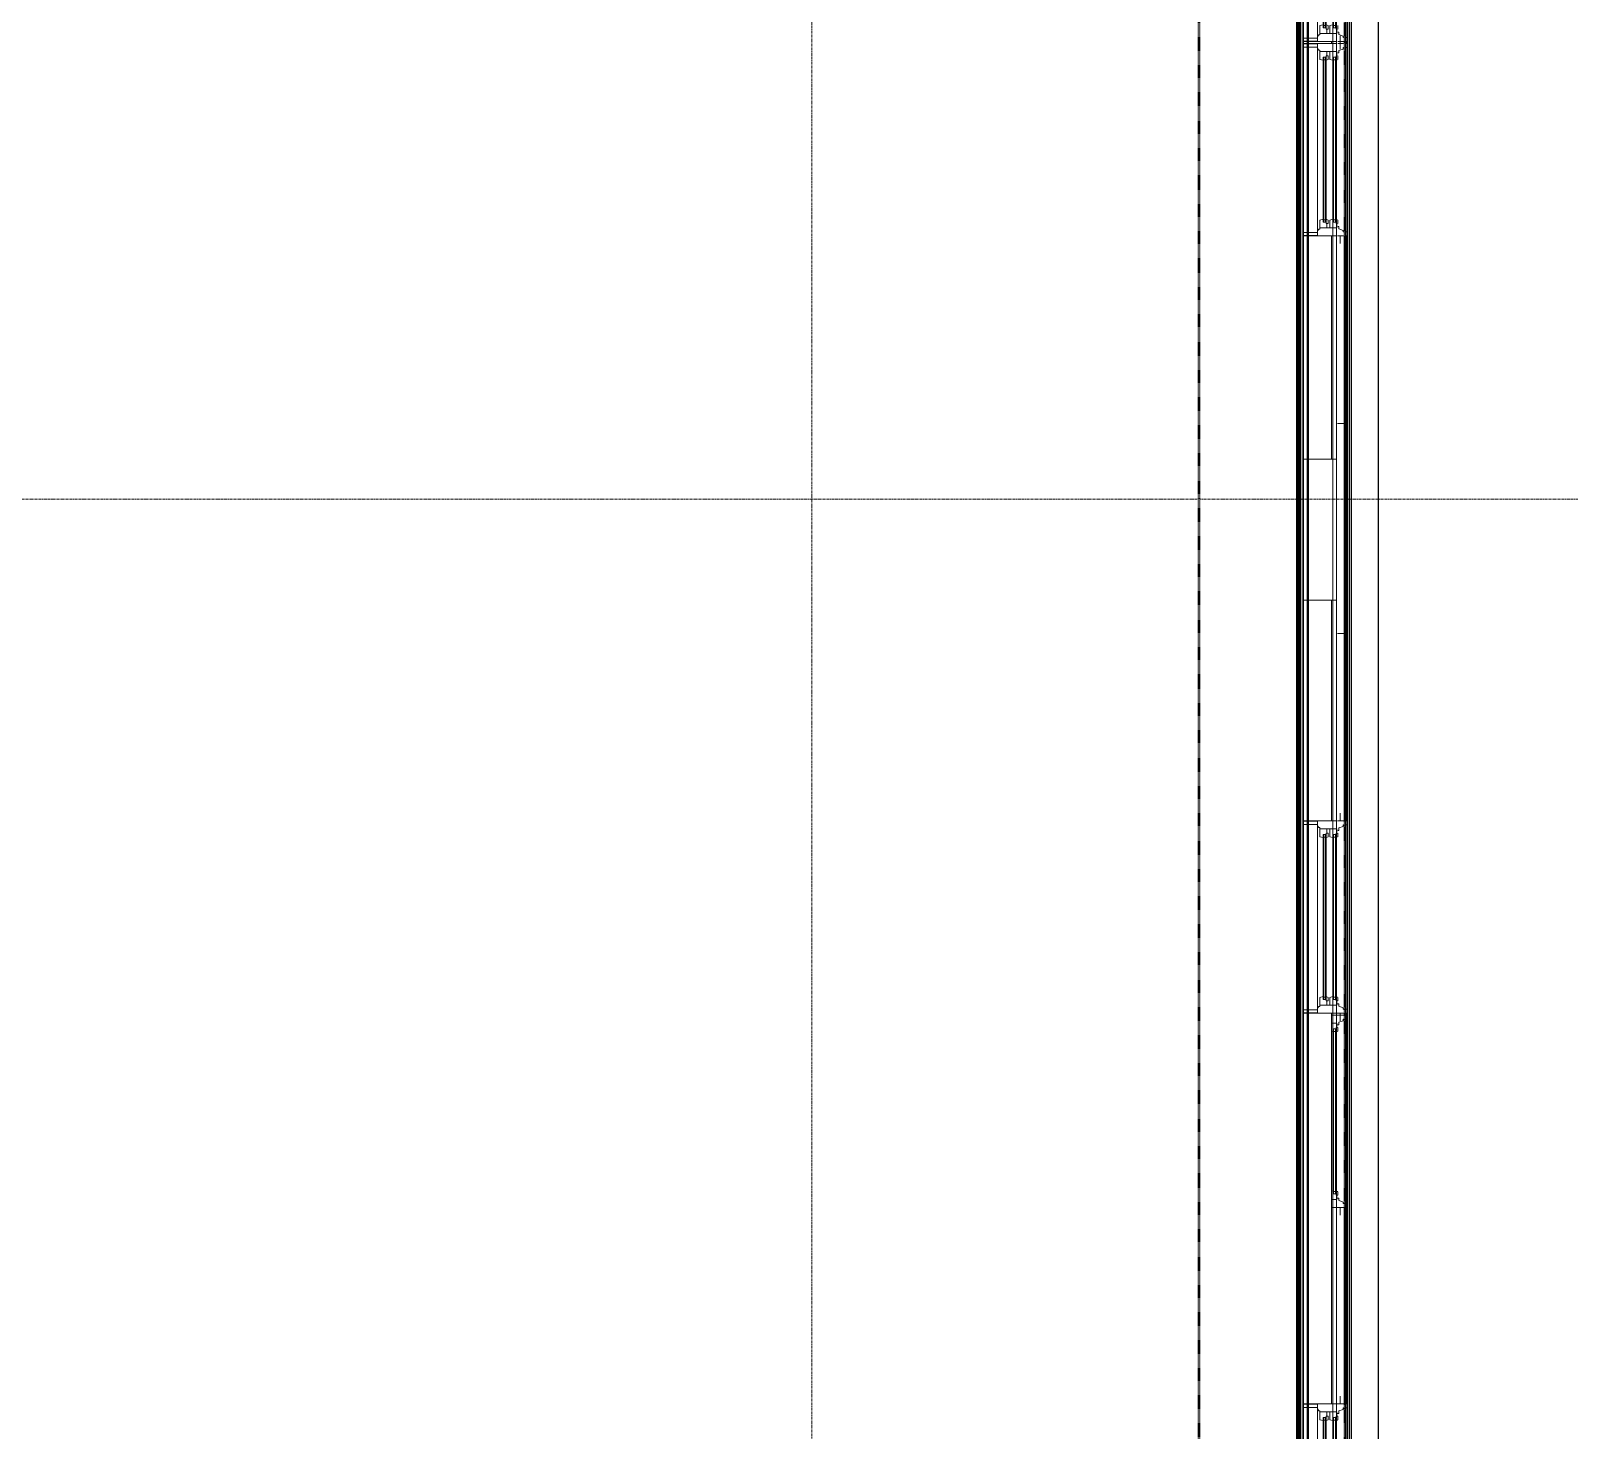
# Model space of a CAD drawing. Header units: inches. Extents: x -4235 to -464, y 9767 to 12269.
# Drawn here: x -2327.7 to -2023.7, y 11351.2 to 11627.7 of the extents above; entities that cross this region are included whole.
import ezdxf

# ---------------------------------------------------------------- set-up
doc = ezdxf.new("R2010")
doc.units = ezdxf.units.IN
doc.header["$MEASUREMENT"] = 0
doc.linetypes.add('Dash 1_16_', pattern=[0.125, 0.0625, -0.0625])
doc.linetypes.add('Grid Line 1_2_', pattern=[0.875, 0.5, -0.125, 0.125, -0.125])
for name, color, linetype, lineweight in [('A-FLOR-1', 192, 'Continuous', 9), ('A-GENM', 5, 'Continuous', 9), ('A-GLAZ-1', 151, 'Continuous', 9), ('A-GLAZ-2', 151, 'Continuous', 20), ('A-ROOF-1', 10, 'Dash 1_16_', 9), ('A-WALL-1', 113, 'Continuous', 9), ('C-PROP-LINE-1', 91, 'Dash 1_16_', 50), ('S-GRID-1', 1, 'Grid Line 1_2_', 9)]:
    doc.layers.add(name, color=color, linetype=linetype, lineweight=lineweight)

# ---------------------------------------------------------------- blocks, each defined once
blk = doc.blocks.new('Basic Wall _ EXT - FIBER CEMENT - LARGE - ___-2505163-BACKGROUND - ROOF PLAN')
at = {"layer": 'A-WALL-1'}
for p, q in [((-2069.67, 11625.58), (-2069.67, 11625.2)), ((-2069.67, 11625.2), (-2069.67, 11625.58)), ((-2069.64, 11625.2), (-2069.64, 11625.58)), ((-2069.64, 11625.2), (-2069.64, 11625.58)), ((-2067.63, 11625.58), (-2067.63, 11625.2)), ((-2067.63, 11625.2), (-2067.63, 11625.58)), ((-2067.6, 11625.2), (-2067.6, 11625.58)), ((-2067.6, 11625.2), (-2067.6, 11625.58)), ((-2069.67, 11587.18), (-2069.67, 11550.15)), ((-2069.67, 11550.15), (-2069.67, 11587.18)), ((-2069.64, 11550.15), (-2069.64, 11587.18)), ((-2069.64, 11550.15), (-2069.64, 11587.18)), ((-2067.63, 11587.18), (-2067.63, 11471.6)), ((-2067.63, 11471.6), (-2067.63, 11587.18)), ((-2067.6, 11471.6), (-2067.6, 11587.18)), ((-2067.6, 11471.6), (-2067.6, 11587.18)), ((-2069.67, 11550.15), (-2069.67, 11543.06)), ((-2069.67, 11543.06), (-2069.67, 11550.15)), ((-2069.64, 11508.63), (-2069.64, 11550.15)), ((-2069.64, 11508.63), (-2069.64, 11550.15)), ((-2069.67, 11515.19), (-2069.67, 11508.63)), ((-2069.67, 11508.63), (-2069.67, 11515.19)), ((-2069.67, 11508.63), (-2069.67, 11471.6)), ((-2069.67, 11471.6), (-2069.67, 11508.63)), ((-2069.64, 11471.6), (-2069.64, 11508.63)), ((-2069.64, 11471.6), (-2069.64, 11508.63)), ((-2069.67, 11433.58), (-2069.67, 11356.4)), ((-2069.67, 11356.4), (-2069.67, 11433.58)), ((-2069.64, 11356.4), (-2069.64, 11433.58)), ((-2069.64, 11356.4), (-2069.64, 11433.58)), ((-2067.63, 11433.58), (-2067.63, 11356.4)), ((-2067.63, 11356.4), (-2067.63, 11433.58)), ((-2067.6, 11356.4), (-2067.6, 11433.58)), ((-2067.6, 11356.4), (-2067.6, 11433.58))]:
    blk.add_line(p, q, dxfattribs=at)
blk = doc.blocks.new('Basic Wall _ EXT - FIBER CEMENT - LARGE - ___-2162456-BACKGROUND - ROOF PLAN')
at = {"layer": 'A-WALL-1'}
for p, q in [((-2066.71, 11246.18), (-2066.71, 12119.8)), ((-2067.06, 11246.52), (-2067.06, 12119.46)), ((-2067.05, 11246.51), (-2067.05, 12119.46)), ((-2067.05, 11246.51), (-2067.05, 12119.46)), ((-2067.03, 11246.5), (-2067.03, 12119.48)), ((-2067.02, 11246.48), (-2067.02, 12119.5)), ((-2067.02, 11246.48), (-2067.02, 12119.5)), ((-2069.67, 12009.39), (-2069.67, 11249.17)), ((-2069.67, 11249.17), (-2069.67, 12009.39)), ((-2069.64, 11249.14), (-2069.64, 12009.39)), ((-2069.64, 11249.14), (-2069.64, 12009.39))]:
    blk.add_line(p, q, dxfattribs=at)
blk = doc.blocks.new('Basic Wall _ EXT - FIBER CEMENT - SMALL - ___-2145930-BACKGROUND - ROOF PLAN')
at = {"layer": 'A-WALL-1'}
for p, q in [((-2061.44, 12125.07), (-2061.44, 11240.9)), ((-2061.44, 11240.9), (-2061.44, 12125.07)), ((-2061.36, 11240.83), (-2061.36, 12125.15)), ((-2061.36, 11240.83), (-2061.36, 12125.15)), ((-2067.92, 11247.39), (-2067.92, 12118.59)), ((-2067.92, 11247.39), (-2067.92, 12118.59)), ((-2067.84, 11247.31), (-2067.84, 12118.67)), ((-2067.46, 11246.93), (-2067.46, 12119.05)), ((-2067.39, 11246.86), (-2067.39, 12119.12)), ((-2070.35, 11249.81), (-2070.35, 12116.17)), ((-2075.45, 12111.06), (-2075.45, 11254.92)), ((-2075.45, 11254.92), (-2075.45, 12111.06)), ((-2075.25, 11254.71), (-2075.25, 12111.26)), ((-2075.25, 11254.71), (-2075.25, 12111.26)), ((-2075.17, 11254.64), (-2075.17, 12111.34)), ((-2075.17, 11254.64), (-2075.17, 12111.34)), ((-2077.53, 11257), (-2077.53, 12108.98)), ((-2077.42, 11256.89), (-2077.42, 12109.09)), ((-2077.3, 11256.76), (-2077.3, 12109.22)), ((-2077.23, 11256.69), (-2077.23, 12109.28)), ((-2077.02, 12109.49), (-2077.02, 11256.49)), ((-2076.87, 12109.64), (-2076.87, 11256.34)), ((-2076.86, 11256.33), (-2076.86, 12109.65)), ((-2076.83, 11256.29), (-2076.83, 12109.68)), ((-2076.8, 11256.26), (-2076.8, 12109.72)), ((-2076.8, 11256.27), (-2076.8, 12109.71)), ((-2076.79, 11256.26), (-2076.79, 12109.72)), ((-2076.73, 11256.2), (-2076.73, 12109.78)), ((-2076.72, 11256.19), (-2076.72, 12109.79)), ((-2076.67, 11256.14), (-2076.67, 12109.84)), ((-2076.32, 12110.19), (-2076.32, 11255.79)), ((-2076.32, 11255.79), (-2076.32, 12110.19)), ((-2070.35, 11256.26), (-2070.35, 12109.71))]:
    blk.add_line(p, q, dxfattribs=at)
blk = doc.blocks.new('Window-Double_Hung-Andersen-400_Series-Tilt_Wash - DOUBLE HUNG - REVERSE COTTAGE - 2ND FLOOR-2888466-BACKGROUND - ROOF PLAN')
at = {"layer": 'A-GLAZ-1'}
for p, q in [((-16.29, -2.13), (-15.7, -2.13)), ((-16.29, -2.5), (-15.7, -2.5)), ((-15.82, -2.5), (-15.82, -2.13)), ((-15.7, -2), (15.7, -2)), ((-15.7, -2.13), (15.7, -2.13)), ((-15.7, -2.5), (15.7, -2.5)), ((-15.7, -2.63), (15.7, -2.63)), ((16.29, -2.13), (15.7, -2.13)), ((16.29, -2.5), (15.7, -2.5)), ((15.82, -2.5), (15.82, -2.13))]:
    blk.add_line(p, q, dxfattribs=at)
at = {"layer": 'A-GLAZ-2'}
for p, q in [((-19.01, -2.01), (-19.01, -1.69)), ((-19.01, -2.69), (-19.01, -2.01)), ((-19.01, -2.84), (-19.01, -2.72)), ((-19.01, -2.9), (-19.01, -2.85)), ((-19.01, -2.95), (-19.01, -2.91)), ((-19.01, -4.11), (-19.01, -3)), ((-17.42, -2.01), (-17.42, -1.69)), ((-17.42, -2.69), (-17.42, -2.01)), ((-17.42, -2.75), (-16.57, -2.75)), ((-17.14, -2.84), (-17.14, -2.75)), ((-17.14, -2.9), (-17.14, -2.85)), ((-17.14, -2.95), (-17.14, -2.91)), ((-17.14, -3.19), (-17.14, -3)), ((-16.57, -2.63), (-16.57, -2.69)), ((-15.7, -2.63), (-16.57, -2.63)), ((-16.57, -2.72), (-16.57, -2.84)), ((-16.57, -2.85), (-16.57, -2.9)), ((-16.57, -2.91), (-16.57, -2.95)), ((-15.86, -2.97), (-16.57, -2.97)), ((-15.7, -2), (-16.29, -2)), ((-16.29, -2.63), (-16.29, -2.01)), ((-15.85, -2.95), (-15.83, -2.91)), ((-15.82, -2.9), (-15.8, -2.85)), ((-15.8, -2.84), (-15.74, -2.72)), ((-15.78, -1.69), (-15.7, -2)), ((-15.73, -2.69), (-15.7, -2.63)), ((15.78, -1.69), (15.7, -2)), ((15.7, -2), (16.29, -2)), ((15.73, -2.69), (15.7, -2.63)), ((15.7, -2.63), (16.57, -2.63)), ((15.8, -2.84), (15.74, -2.72)), ((15.82, -2.9), (15.8, -2.85)), ((15.86, -2.97), (16.57, -2.97)), ((16.29, -2.63), (16.29, -2.01)), ((16.57, -2.63), (16.57, -2.69)), ((16.57, -2.72), (16.57, -2.84)), ((17.42, -2.75), (16.57, -2.75)), ((16.57, -2.85), (16.57, -2.9)), ((17.14, -2.84), (17.14, -2.75)), ((17.14, -2.9), (17.14, -2.85)), ((17.14, -3.19), (17.14, -3)), ((17.42, -2.01), (17.42, -1.69)), ((17.42, -2.69), (17.42, -2.01)), ((19.01, -1.69), (19.01, -2.01)), ((19.01, -2.01), (19.01, -2.69)), ((19.01, -2.72), (19.01, -2.84)), ((19.01, -2.85), (19.01, -2.9)), ((19.01, -3), (19.01, -4.11)), ((-19.01, -3.44), (-20.51, -3.44)), ((-19.01, -4.22), (-19.01, -4.17)), ((-19.01, -4.28), (-19.01, -4.23)), ((-19.01, -4.76), (-19.01, -4.56)), ((-19.01, -4.81), (-19.01, -4.76)), ((19.01, -4.81), (-19.01, -4.81)), ((-18.2, -4), (-17.92, -4)), ((-18.2, -4.11), (-18.2, -4)), ((-18.2, -4.22), (-18.2, -4.17)), ((-18.2, -4.28), (-18.2, -4.23)), ((-18.2, -4.76), (-18.2, -4.56)), ((-18.2, -4.81), (-18.2, -4.76)), ((-17.92, -4), (-17.62, -3.23)), ((-17.61, -3.19), (-17.14, -3.19)), ((17.61, -3.19), (17.14, -3.19)), ((17.92, -4), (17.61, -3.19)), ((18.2, -4), (17.92, -4)), ((18.2, -4.11), (18.2, -4)), ((18.2, -4.22), (18.2, -4.17)), ((18.2, -4.34), (18.2, -4.3)), ((18.2, -4.76), (18.2, -4.56)), ((18.2, -4.81), (18.2, -4.76)), ((19.01, -3.44), (19.39, -3.44)), ((19.01, -4.17), (19.01, -4.22)), ((19.01, -4.3), (19.01, -4.34)), ((19.01, -4.56), (19.01, -4.76)), ((19.01, -4.76), (19.01, -4.81))]:
    blk.add_line(p, q, dxfattribs=at)
blk = doc.blocks.new('Window-Double_Hung-Andersen-400_Series-Tilt_Wash - DOUBLE HUNG - COTTAGE - 3RD FLOOR-V35-BACKGROUND - ROOF PLAN')
at = {"layer": 'A-GLAZ-1'}
for p, q in [((-16.29, 2.5), (-15.7, 2.5)), ((-16.29, 2.12), (-15.7, 2.12)), ((-16.29, 0.56), (-15.7, 0.56)), ((-16.29, 0.19), (-15.7, 0.19)), ((-15.82, 2.5), (-15.82, 2.13)), ((-15.82, 0.56), (-15.82, 0.19)), ((-15.7, 2.62), (15.7, 2.62)), ((-15.7, 2.5), (15.7, 2.5)), ((-15.7, 2.12), (15.7, 2.12)), ((-15.7, 2), (15.7, 2)), ((-15.7, 0.69), (15.7, 0.69)), ((-15.7, 0.56), (15.7, 0.56)), ((-15.7, 0.19), (15.7, 0.19)), ((-15.7, 0.06), (15.7, 0.06)), ((16.29, 2.5), (15.7, 2.5)), ((16.29, 2.12), (15.7, 2.12)), ((16.29, 0.56), (15.7, 0.56)), ((16.29, 0.19), (15.7, 0.19)), ((15.82, 2.5), (15.82, 2.12)), ((15.82, 0.56), (15.82, 0.19)), ((-19.01, -2.81), (-19.01, -2.44)), ((-19.01, -2.44), (-18.95, -2.44)), ((-19.01, -2.89), (-19.01, -2.81)), ((-19.01, -3.09), (-19.01, -2.89)), ((18.95, -1.06), (-18.95, -1.06)), ((-18.95, -1.06), (-18.95, -2.81)), ((-18.95, -2.81), (-18.95, -2.89)), ((-18.95, -2.89), (-18.95, -3.09)), ((-18.32, -1.06), (-18.32, -2.81)), ((-18.32, -2.81), (-18.32, -2.89)), ((-18.32, -2.89), (-18.32, -3.09)), ((18.32, -1.06), (18.32, -2.81)), ((18.32, -2.81), (18.32, -2.89)), ((18.32, -2.91), (18.32, -3.09)), ((18.95, -2.81), (18.95, -1.06)), ((18.95, -2.44), (19.01, -2.44)), ((18.95, -2.89), (18.95, -2.81)), ((18.95, -3.09), (18.95, -2.93)), ((19.01, -2.44), (19.01, -2.81)), ((19.01, -2.81), (19.01, -2.89)), ((19.01, -2.89), (19.01, -3.09)), ((-19.01, -3.81), (-19.01, -3.09)), ((-18.95, -3.09), (-18.95, -3.81)), ((-18.32, -3.09), (-18.32, -3.81)), ((18.32, -3.09), (18.32, -3.81)), ((18.95, -3.81), (18.95, -3.09)), ((19.01, -3.09), (19.01, -3.81))]:
    blk.add_line(p, q, dxfattribs=at)
at = {"layer": 'A-GLAZ-2'}
for p, q in [((-19.01, 3.44), (-20.51, 3.44)), ((19.01, 4.81), (-19.01, 4.81)), ((-19.01, 4.81), (-19.01, 4.56)), ((-19.01, 4.34), (-19.01, 4.29)), ((-19.01, 4.28), (-19.01, 4.23)), ((-19.01, 4.22), (-19.01, 4.17)), ((-19.01, 4.16), (-19.01, 4.11)), ((-19.01, 4.11), (-19.01, 3)), ((-18.2, 4.81), (-18.2, 4.56)), ((-18.2, 4.34), (-18.2, 4.29)), ((-18.2, 4.28), (-18.2, 4.23)), ((-18.2, 4.22), (-18.2, 4.17)), ((-18.2, 4.16), (-18.2, 4.11)), ((-18.2, 4.11), (-18.2, 4)), ((-18.2, 4), (-17.92, 4)), ((-17.92, 4), (-17.61, 3.19)), ((-17.61, 3.19), (-17.14, 3.19)), ((-17.14, 3.16), (-17.14, 3)), ((17.14, 3.19), (17.14, 3)), ((17.61, 3.19), (17.14, 3.19)), ((17.92, 4), (17.61, 3.19)), ((18.2, 4), (17.92, 4)), ((18.2, 4.81), (18.2, 4.56)), ((18.2, 4.34), (18.2, 4.29)), ((18.2, 4.28), (18.2, 4.22)), ((18.2, 4.22), (18.2, 4.16)), ((18.2, 4.16), (18.2, 4.11)), ((18.2, 4.11), (18.2, 4)), ((19.01, 4.56), (19.01, 4.81)), ((19.01, 4.29), (19.01, 4.34)), ((19.01, 4.22), (19.01, 4.28)), ((19.01, 4.16), (19.01, 4.22)), ((19.01, 4.11), (19.01, 4.16)), ((19.01, 3.1), (19.01, 4.11)), ((19.01, 3.44), (20.51, 3.44)), ((19.01, 3), (19.01, 3.06)), ((-19.01, 2.95), (-19.01, 2.91)), ((-19.01, 2.9), (-19.01, 2.85)), ((-19.01, 2.84), (-19.01, 2.72)), ((-19.01, 2.69), (-19.01, 2.01)), ((-19.01, 2.01), (-19.01, -1.06)), ((-17.42, 2.75), (-16.57, 2.75)), ((-17.42, 2.69), (-17.42, 2.01)), ((-17.42, 2.01), (-17.42, -0.56)), ((-17.42, 1.37), (-15.86, 1.37)), ((-17.42, 0.81), (-16.57, 0.81)), ((-17.14, 2.95), (-17.14, 2.91)), ((-17.14, 2.9), (-17.14, 2.85)), ((-17.14, 2.84), (-17.14, 2.75)), ((-15.86, 2.97), (-16.57, 2.97)), ((-16.57, 2.91), (-16.57, 2.95)), ((-16.57, 2.85), (-16.57, 2.9)), ((-16.57, 2.72), (-16.57, 2.84)), ((-16.57, 2.62), (-16.57, 2.69)), ((-15.7, 2.62), (-16.57, 2.62)), ((-15.86, 1.03), (-16.57, 1.03)), ((-16.57, 0.69), (-16.57, 1.03)), ((-15.7, 0.69), (-16.57, 0.69)), ((-16.29, 2.62), (-16.29, 2.01)), ((-15.7, 2), (-16.29, 2)), ((-16.29, 0.69), (-16.29, 0.06)), ((-15.7, 0.06), (-16.29, 0.06)), ((-15.86, 1.37), (-15.7, 2)), ((-15.86, 1.03), (-15.7, 0.69)), ((-15.86, -0.56), (-15.7, 0.06)), ((-15.85, 2.95), (-15.83, 2.91)), ((-15.82, 2.9), (-15.8, 2.85)), ((-15.8, 2.84), (-15.74, 2.72)), ((-15.73, 2.69), (-15.7, 2.62)), ((15.73, 2.69), (15.7, 2.62)), ((15.7, 2.62), (16.57, 2.62)), ((15.7, 2), (16.29, 2)), ((15.79, 1.62), (15.7, 2)), ((15.86, 1.03), (15.7, 0.69)), ((15.7, 0.69), (16.57, 0.69)), ((15.7, 0.06), (16.29, 0.06)), ((15.86, -0.56), (15.7, 0.06)), ((15.8, 2.84), (15.74, 2.72)), ((15.82, 2.9), (15.8, 2.84)), ((15.86, 1.37), (15.8, 1.61)), ((15.85, 2.95), (15.83, 2.9)), ((15.86, 2.97), (16.57, 2.97)), ((17.42, 1.37), (15.86, 1.37)), ((15.86, 1.03), (16.57, 1.03)), ((16.29, 2.62), (16.29, 2.01)), ((16.29, 0.69), (16.29, 0.06)), ((16.57, 2.9), (16.57, 2.95)), ((16.57, 2.84), (16.57, 2.9)), ((16.57, 2.72), (16.57, 2.84)), ((17.42, 2.75), (16.57, 2.75)), ((16.57, 2.62), (16.57, 2.69)), ((16.57, 0.69), (16.57, 1.03)), ((17.42, 0.81), (16.57, 0.81)), ((17.14, 2.95), (17.14, 2.9)), ((17.14, 2.9), (17.14, 2.84)), ((17.14, 2.84), (17.14, 2.79)), ((17.42, 2.69), (17.42, 2.01)), ((17.42, 2.01), (17.42, 1.63)), ((17.42, 1.61), (17.42, -0.56)), ((19.01, 2.9), (19.01, 2.95)), ((19.01, 2.84), (19.01, 2.9)), ((19.01, 2.72), (19.01, 2.84)), ((19.01, 2.01), (19.01, 2.69)), ((19.01, 1.64), (19.01, 2.01)), ((19.01, -1.06), (19.01, 1.61)), ((-19.01, -1.06), (19.01, -1.06)), ((-17.67, -0.78), (-18, -1.06)), ((-17.67, -0.78), (-17.67, -0.56)), ((-17.67, -0.56), (-15.86, -0.56)), ((17.67, -0.56), (15.86, -0.56)), ((17.67, -0.78), (17.67, -0.56)), ((17.67, -0.78), (18, -1.06))]:
    blk.add_line(p, q, dxfattribs=at)
blk = doc.blocks.new('Window-Double_Hung-Andersen-400_Series-Tilt_Wash - DOUBLE HUNG - COTTAGE - 3RD FLOOR-V36-BACKGROUND - ROOF PLAN')
at = {"layer": 'A-GLAZ-1'}
for p, q in [((-16.29, 2.5), (-15.7, 2.5)), ((-16.29, 2.12), (-15.7, 2.12)), ((-16.29, 0.56), (-15.7, 0.56)), ((-16.29, 0.19), (-15.7, 0.19)), ((-15.82, 2.48), (-15.82, 2.12)), ((-15.82, 0.56), (-15.82, 0.19)), ((-15.7, 2.62), (15.7, 2.62)), ((-15.7, 2.5), (15.7, 2.5)), ((-15.7, 2.12), (15.7, 2.12)), ((-15.7, 2), (15.7, 2)), ((-15.7, 0.69), (15.7, 0.69)), ((-15.7, 0.56), (15.7, 0.56)), ((-15.7, 0.19), (15.7, 0.19)), ((-15.7, 0.06), (15.7, 0.06)), ((16.29, 2.5), (15.7, 2.5)), ((16.29, 2.12), (15.7, 2.12)), ((16.29, 0.56), (15.7, 0.56)), ((16.29, 0.19), (15.7, 0.19)), ((15.82, 2.5), (15.82, 2.12)), ((15.82, 0.56), (15.82, 0.19)), ((-19.01, -2.81), (-19.01, -2.44)), ((-19.01, -2.44), (-18.95, -2.44)), ((-19.01, -2.89), (-19.01, -2.81)), ((-19.01, -3.09), (-19.01, -2.89)), ((18.95, -1.06), (-18.95, -1.06)), ((-18.95, -1.06), (-18.95, -2.81)), ((-18.95, -2.81), (-18.95, -2.89)), ((-18.95, -2.89), (-18.95, -3.09)), ((-18.32, -1.06), (-18.32, -2.81)), ((-18.32, -2.81), (-18.32, -2.89)), ((-18.32, -2.89), (-18.32, -3.09)), ((18.32, -1.06), (18.32, -2.81)), ((18.32, -2.81), (18.32, -2.89)), ((18.32, -2.89), (18.32, -3.09)), ((18.95, -2.81), (18.95, -1.06)), ((18.95, -2.44), (19.01, -2.44)), ((18.95, -2.89), (18.95, -2.81)), ((18.95, -3.09), (18.95, -2.89)), ((19.01, -2.44), (19.01, -2.81)), ((19.01, -2.81), (19.01, -2.89)), ((19.01, -2.89), (19.01, -3.09)), ((-19.01, -3.81), (-19.01, -3.09)), ((-18.95, -3.09), (-18.95, -3.81)), ((-18.32, -3.09), (-18.32, -3.81)), ((18.32, -3.09), (18.32, -3.81)), ((18.95, -3.81), (18.95, -3.09)), ((19.01, -3.09), (19.01, -3.81))]:
    blk.add_line(p, q, dxfattribs=at)
at = {"layer": 'A-GLAZ-2'}
for p, q in [((-19.01, 3.44), (-20.51, 3.44)), ((19.01, 4.81), (-19.01, 4.81)), ((-19.01, 4.81), (-19.01, 4.56)), ((-19.01, 4.11), (-19.01, 3.7)), ((-19.01, 3.68), (-19.01, 3)), ((-18.2, 4.81), (-18.2, 4.56)), ((-18.2, 4.11), (-18.2, 4)), ((-18.2, 4), (-17.92, 4)), ((-17.92, 4), (-17.81, 3.71)), ((-17.8, 3.68), (-17.61, 3.19)), ((-17.61, 3.19), (-17.14, 3.19)), ((-17.14, 3.19), (-17.14, 3)), ((17.14, 3.19), (17.14, 3)), ((17.61, 3.19), (17.14, 3.19)), ((17.92, 4), (17.61, 3.19)), ((18.2, 4), (17.92, 4)), ((18.2, 4.81), (18.2, 4.56)), ((18.2, 4.11), (18.2, 4)), ((19.01, 4.56), (19.01, 4.81)), ((19.01, 3), (19.01, 4.11)), ((19.01, 3.44), (20.51, 3.44)), ((-19.01, 2.84), (-19.01, 2.72)), ((-19.01, 2.69), (-19.01, 2.01)), ((-19.01, 2.01), (-19.01, -1.06)), ((-17.42, 2.75), (-16.57, 2.75)), ((-17.42, 2.69), (-17.42, 2.01)), ((-17.42, 2.01), (-17.42, -0.56)), ((-17.42, 1.37), (-15.86, 1.37)), ((-17.42, 0.81), (-16.57, 0.81)), ((-17.14, 2.84), (-17.14, 2.75)), ((-15.86, 2.97), (-16.57, 2.97)), ((-16.57, 2.72), (-16.57, 2.84)), ((-16.57, 2.62), (-16.57, 2.69)), ((-15.7, 2.62), (-16.57, 2.62)), ((-15.86, 1.03), (-16.57, 1.03)), ((-16.57, 0.69), (-16.57, 1.03)), ((-15.7, 0.69), (-16.57, 0.69)), ((-16.29, 2.62), (-16.29, 2.01)), ((-15.7, 2), (-16.29, 2)), ((-16.29, 0.69), (-16.29, 0.06)), ((-15.7, 0.06), (-16.29, 0.06)), ((-15.86, 1.37), (-15.7, 2)), ((-15.86, 1.03), (-15.7, 0.69)), ((-15.86, -0.56), (-15.7, 0.06)), ((-15.8, 2.84), (-15.74, 2.72)), ((-15.73, 2.69), (-15.7, 2.62)), ((15.73, 2.69), (15.7, 2.62)), ((15.7, 2.62), (16.57, 2.62)), ((15.7, 2), (16.29, 2)), ((15.86, 1.37), (15.7, 2)), ((15.86, 1.03), (15.7, 0.69)), ((15.7, 0.69), (16.57, 0.69)), ((15.7, 0.06), (16.29, 0.06)), ((15.86, -0.56), (15.7, 0.06)), ((15.78, 2.8), (15.74, 2.72)), ((15.86, 2.97), (16.57, 2.97)), ((17.42, 1.37), (15.86, 1.37)), ((15.86, 1.03), (16.57, 1.03)), ((16.29, 2.62), (16.29, 2.01)), ((16.29, 0.69), (16.29, 0.06)), ((16.57, 2.72), (16.57, 2.8)), ((17.42, 2.75), (16.57, 2.75)), ((16.57, 2.62), (16.57, 2.69)), ((16.57, 0.69), (16.57, 1.03)), ((17.42, 0.81), (16.57, 0.81)), ((17.14, 2.8), (17.14, 2.75)), ((17.42, 2.69), (17.42, 2.01)), ((17.42, 2.01), (17.42, -0.56)), ((19.01, 2.72), (19.01, 2.8)), ((19.01, 2.01), (19.01, 2.69)), ((19.01, -1.06), (19.01, 2.01)), ((-19.01, -1.06), (19.01, -1.06)), ((-17.67, -0.78), (-18, -1.06)), ((-17.67, -0.78), (-17.67, -0.56)), ((-17.67, -0.56), (-15.86, -0.56)), ((17.67, -0.56), (15.86, -0.56)), ((17.67, -0.78), (17.67, -0.56)), ((17.67, -0.78), (18, -1.06))]:
    blk.add_line(p, q, dxfattribs=at)
blk = doc.blocks.new('Window-Double_Hung-Andersen-400_Series-Tilt_Wash - DOUBLE HUNG - COTTAGE - 3RD FLOOR-V46-BACKGROUND - ROOF PLAN')
at = {"layer": 'A-GLAZ-1'}
for p, q in [((-16.29, 2.5), (-15.7, 2.5)), ((-16.29, 2.12), (-15.7, 2.12)), ((-16.29, 0.56), (-15.7, 0.56)), ((-16.29, 0.19), (-15.7, 0.19)), ((-15.82, 2.5), (-15.82, 2.12)), ((-15.82, 0.56), (-15.82, 0.19)), ((-15.7, 2.62), (15.7, 2.62)), ((-15.7, 2.5), (15.7, 2.5)), ((-15.7, 2.12), (15.7, 2.12)), ((-15.7, 2), (15.7, 2)), ((-15.7, 0.69), (15.7, 0.69)), ((-15.7, 0.56), (15.7, 0.56)), ((-15.7, 0.19), (15.7, 0.19)), ((-15.7, 0.06), (15.7, 0.06)), ((16.29, 2.5), (15.7, 2.5)), ((16.29, 2.12), (15.7, 2.12)), ((16.29, 0.56), (15.7, 0.56)), ((16.29, 0.19), (15.7, 0.19)), ((15.82, 2.5), (15.82, 2.12)), ((15.82, 0.56), (15.82, 0.19)), ((-19.01, -2.81), (-19.01, -2.44)), ((-19.01, -2.44), (-18.95, -2.44)), ((-19.01, -2.89), (-19.01, -2.81)), ((-19.01, -3.09), (-19.01, -2.89)), ((18.95, -1.06), (-18.95, -1.06)), ((-18.95, -1.06), (-18.95, -2.81)), ((-18.95, -2.81), (-18.95, -2.89)), ((-18.95, -2.89), (-18.95, -3.09)), ((-18.32, -1.06), (-18.32, -2.81)), ((-18.32, -2.81), (-18.32, -2.89)), ((-18.32, -2.89), (-18.32, -3.09)), ((18.32, -1.06), (18.32, -2.81)), ((18.32, -2.81), (18.32, -2.89)), ((18.32, -2.89), (18.32, -3.09)), ((18.95, -2.81), (18.95, -1.06)), ((18.95, -2.44), (19.01, -2.44)), ((18.95, -2.89), (18.95, -2.81)), ((18.95, -3.09), (18.95, -2.89)), ((19.01, -2.44), (19.01, -2.81)), ((19.01, -2.81), (19.01, -2.89)), ((19.01, -2.89), (19.01, -3.09)), ((-19.01, -3.81), (-19.01, -3.09)), ((-18.95, -3.09), (-18.95, -3.81)), ((-18.32, -3.09), (-18.32, -3.81)), ((18.32, -3.09), (18.32, -3.81)), ((18.95, -3.81), (18.95, -3.09)), ((19.01, -3.09), (19.01, -3.81))]:
    blk.add_line(p, q, dxfattribs=at)
at = {"layer": 'A-GLAZ-2'}
for p, q in [((-19.01, 3.44), (-20.51, 3.44)), ((19.01, 4.81), (-19.01, 4.81)), ((-19.01, 4.81), (-19.01, 4.56)), ((-19.01, 4.22), (-19.01, 4.18)), ((-19.01, 4.11), (-19.01, 3)), ((-18.2, 4.81), (-18.2, 4.56)), ((-18.2, 4.22), (-18.2, 4.18)), ((-18.2, 4.11), (-18.2, 4.02)), ((-18.2, 4), (-17.92, 4)), ((-17.92, 4), (-17.61, 3.19)), ((-17.61, 3.19), (-17.14, 3.19)), ((-17.14, 3.19), (-17.14, 3)), ((17.14, 3.19), (17.14, 3)), ((17.61, 3.19), (17.14, 3.19)), ((17.92, 4), (17.61, 3.19)), ((18.2, 4), (17.92, 4)), ((18.2, 4.81), (18.2, 4.56)), ((18.2, 4.4), (18.2, 4.36)), ((18.2, 4.34), (18.2, 4.3)), ((18.2, 4.22), (18.2, 4.17)), ((18.2, 4.11), (18.2, 4)), ((19.01, 4.56), (19.01, 4.81)), ((19.01, 4.3), (19.01, 4.34)), ((19.01, 4.17), (19.01, 4.22)), ((19.01, 3), (19.01, 4.11)), ((19.01, 3.44), (20.51, 3.44)), ((-19.01, 2.84), (-19.01, 2.72)), ((-19.01, 2.69), (-19.01, 2.01)), ((-19.01, 2.01), (-19.01, 1.64)), ((-19.01, 1.61), (-19.01, -1.06)), ((-17.42, 2.75), (-16.57, 2.75)), ((-17.42, 2.69), (-17.42, 2.01)), ((-17.42, 2.01), (-17.42, 1.61)), ((-17.42, 1.6), (-17.42, 0.74)), ((-17.42, 1.37), (-15.86, 1.37)), ((-17.42, 0.81), (-16.57, 0.81)), ((-17.42, 0.74), (-17.42, -0.56)), ((-17.14, 2.84), (-17.14, 2.75)), ((-15.86, 2.97), (-16.57, 2.97)), ((-16.57, 2.72), (-16.57, 2.84)), ((-16.57, 2.62), (-16.57, 2.69)), ((-15.7, 2.62), (-16.57, 2.62)), ((-15.86, 1.03), (-16.57, 1.03)), ((-16.57, 0.74), (-16.57, 1.03)), ((-15.7, 0.69), (-16.57, 0.69)), ((-16.29, 2.62), (-16.29, 2.01)), ((-15.7, 2), (-16.29, 2)), ((-16.29, 0.69), (-16.29, 0.06)), ((-15.7, 0.06), (-16.29, 0.06)), ((-15.86, 1.37), (-15.7, 2)), ((-15.86, 1.03), (-15.73, 0.75)), ((-15.86, -0.56), (-15.7, 0.06)), ((-15.8, 2.84), (-15.74, 2.72)), ((-15.73, 2.69), (-15.7, 2.62)), ((15.73, 2.69), (15.7, 2.62)), ((15.7, 2.62), (16.57, 2.62)), ((15.7, 2), (16.29, 2)), ((15.86, 1.37), (15.7, 2)), ((15.86, 1.03), (15.7, 0.69)), ((15.7, 0.69), (16.57, 0.69)), ((15.7, 0.06), (16.29, 0.06)), ((15.86, -0.56), (15.7, 0.06)), ((15.8, 2.84), (15.74, 2.72)), ((15.82, 2.9), (15.8, 2.85)), ((15.86, 2.97), (16.57, 2.97)), ((17.42, 1.37), (15.86, 1.37)), ((15.86, 1.03), (16.57, 1.03)), ((16.29, 2.62), (16.29, 2.01)), ((16.29, 0.65), (16.29, 0.06)), ((16.57, 2.85), (16.57, 2.9)), ((16.57, 2.72), (16.57, 2.84)), ((17.42, 2.75), (16.57, 2.75)), ((16.57, 2.62), (16.57, 2.69)), ((16.57, 0.69), (16.57, 1.03)), ((17.42, 0.81), (16.57, 0.81)), ((17.14, 2.9), (17.14, 2.85)), ((17.14, 2.84), (17.14, 2.75)), ((17.42, 2.69), (17.42, 2.01)), ((17.42, 2.01), (17.42, -0.56)), ((19.01, 2.85), (19.01, 2.9)), ((19.01, 2.72), (19.01, 2.84)), ((19.01, 2.01), (19.01, 2.69)), ((19.01, -1.06), (19.01, 2.01)), ((-19.01, -1.06), (19.01, -1.06)), ((-17.67, -0.78), (-18, -1.06)), ((-17.67, -0.78), (-17.67, -0.56)), ((-17.67, -0.56), (-15.86, -0.56)), ((17.67, -0.56), (15.86, -0.56)), ((17.67, -0.78), (17.67, -0.56)), ((17.67, -0.78), (18, -1.06))]:
    blk.add_line(p, q, dxfattribs=at)
blk = doc.blocks.new('V-Series_EWC4_SPVU_RFA_2015 - 2ND AND 3RD FLOOR-V170-BACKGROUND - ROOF PLAN')
at = {"layer": 'A-GENM'}
for p, q in [((-2076.17, 11543.06), (-2075.45, 11543.06)), ((-2075.45, 11543.06), (-2075.25, 11543.06)), ((-2075.25, 11543.06), (-2075.17, 11543.06)), ((-2075.17, 11543.06), (-2070.35, 11543.06)), ((-2070.35, 11543.06), (-2069.67, 11543.06)), ((-2069.67, 11543.06), (-2069.67, 11515.19)), ((-2076.17, 11515.19), (-2075.45, 11515.19)), ((-2075.45, 11515.19), (-2075.25, 11515.19)), ((-2075.25, 11515.19), (-2075.17, 11515.19)), ((-2075.17, 11515.19), (-2070.35, 11515.19)), ((-2070.35, 11515.19), (-2069.67, 11515.19))]:
    blk.add_line(p, q, dxfattribs=at)
blk = doc.blocks.new('Window-Double_Hung-Andersen-400_Series-Tilt_Wash - DOUBLE HUNG - COTTAGE - 3RD FLOOR-V171-BACKGROUND - ROOF PLAN')
at = {"layer": 'A-GLAZ-1'}
for p, q in [((-16.29, 2.5), (-15.7, 2.5)), ((-16.29, 2.12), (-15.7, 2.12)), ((-16.29, 0.56), (-15.7, 0.56)), ((-16.29, 0.19), (-15.7, 0.19)), ((-15.82, 2.5), (-15.82, 2.12)), ((-15.82, 0.56), (-15.82, 0.19)), ((-15.7, 2.62), (15.7, 2.62)), ((-15.7, 2.5), (15.7, 2.5)), ((-15.7, 2.12), (15.7, 2.12)), ((-15.7, 2), (15.7, 2)), ((-15.7, 0.69), (15.7, 0.69)), ((-15.7, 0.56), (15.7, 0.56)), ((-15.7, 0.19), (15.7, 0.19)), ((-15.7, 0.06), (15.7, 0.06)), ((16.29, 2.5), (15.7, 2.5)), ((16.29, 2.12), (15.7, 2.12)), ((16.29, 0.56), (15.7, 0.56)), ((16.29, 0.19), (15.7, 0.19)), ((15.82, 2.5), (15.82, 2.12)), ((15.82, 0.56), (15.82, 0.19)), ((-19.01, -2.81), (-19.01, -2.44)), ((-19.01, -2.44), (-18.95, -2.44)), ((-19.01, -2.89), (-19.01, -2.81)), ((-19.01, -3.09), (-19.01, -2.89)), ((18.95, -1.06), (-18.95, -1.06)), ((-18.95, -1.06), (-18.95, -2.81)), ((-18.95, -2.81), (-18.95, -2.89)), ((-18.95, -2.89), (-18.95, -3.09)), ((-18.32, -1.06), (-18.32, -2.81)), ((-18.32, -2.81), (-18.32, -2.89)), ((-18.32, -2.89), (-18.32, -3.09)), ((18.32, -1.06), (18.32, -2.81)), ((18.32, -2.81), (18.32, -2.89)), ((18.32, -2.89), (18.32, -3.09)), ((18.95, -2.81), (18.95, -1.06)), ((18.95, -2.44), (19.01, -2.44)), ((18.95, -2.89), (18.95, -2.81)), ((18.95, -3.09), (18.95, -2.89)), ((19.01, -2.44), (19.01, -2.81)), ((19.01, -2.81), (19.01, -2.89)), ((19.01, -2.89), (19.01, -3.09)), ((-19.01, -3.81), (-19.01, -3.09)), ((-18.95, -3.09), (-18.95, -3.81)), ((-18.32, -3.09), (-18.32, -3.81)), ((18.32, -3.09), (18.32, -3.81)), ((18.95, -3.81), (18.95, -3.09)), ((19.01, -3.09), (19.01, -3.81))]:
    blk.add_line(p, q, dxfattribs=at)
at = {"layer": 'A-GLAZ-2'}
for p, q in [((-19.01, 3.44), (-20.51, 3.44)), ((19.01, 4.81), (-19.01, 4.81)), ((-19.01, 4.81), (-19.01, 4.56)), ((-19.01, 4.11), (-19.01, 3)), ((-18.2, 4.81), (-18.2, 4.56)), ((-18.2, 4.11), (-18.2, 4)), ((-18.2, 4), (-17.92, 4)), ((-17.92, 4), (-17.61, 3.19)), ((-17.61, 3.19), (-17.14, 3.19)), ((-17.14, 3.19), (-17.14, 3)), ((17.14, 3.19), (17.14, 3)), ((17.61, 3.19), (17.14, 3.19)), ((17.92, 4), (17.61, 3.19)), ((18.2, 4), (17.92, 4)), ((18.2, 4.81), (18.2, 4.56)), ((18.2, 4.11), (18.2, 4.03)), ((19.01, 4.56), (19.01, 4.81)), ((19.01, 3), (19.01, 4.11)), ((19.01, 3.44), (20.51, 3.44)), ((-19.01, 2.8), (-19.01, 2.72)), ((-19.01, 2.69), (-19.01, 2.01)), ((-19.01, 2.01), (-19.01, -1.06)), ((-17.42, 2.75), (-16.57, 2.75)), ((-17.42, 2.69), (-17.42, 2.01)), ((-17.42, 2.01), (-17.42, -0.56)), ((-17.42, 1.37), (-15.86, 1.37)), ((-17.42, 0.81), (-16.57, 0.81)), ((-17.14, 2.8), (-17.14, 2.75)), ((-15.86, 2.97), (-16.57, 2.97)), ((-16.57, 2.72), (-16.57, 2.8)), ((-16.57, 2.62), (-16.57, 2.69)), ((-15.7, 2.62), (-16.57, 2.62)), ((-15.86, 1.03), (-16.57, 1.03)), ((-16.57, 0.69), (-16.57, 1.03)), ((-15.7, 0.69), (-16.57, 0.69)), ((-16.29, 2.62), (-16.29, 2.01)), ((-15.7, 2), (-16.29, 2)), ((-16.29, 0.69), (-16.29, 0.06)), ((-15.7, 0.06), (-16.29, 0.06)), ((-15.86, 1.37), (-15.7, 2)), ((-15.86, 1.03), (-15.7, 0.69)), ((-15.86, -0.56), (-15.7, 0.06)), ((-15.8, 2.84), (-15.74, 2.72)), ((-15.73, 2.69), (-15.7, 2.62)), ((15.73, 2.69), (15.7, 2.62)), ((15.7, 2.62), (16.57, 2.62)), ((15.7, 2), (16.29, 2)), ((15.86, 1.37), (15.7, 2)), ((15.86, 1.03), (15.7, 0.69)), ((15.7, 0.69), (16.57, 0.69)), ((15.7, 0.06), (16.29, 0.06)), ((15.86, -0.56), (15.7, 0.06)), ((15.8, 2.84), (15.76, 2.75)), ((15.86, 2.97), (16.57, 2.97)), ((17.42, 1.37), (15.86, 1.37)), ((15.86, 1.03), (16.57, 1.03)), ((16.29, 2.62), (16.29, 2.01)), ((16.29, 0.69), (16.29, 0.06)), ((16.57, 2.75), (16.57, 2.84)), ((17.42, 2.75), (16.57, 2.75)), ((16.57, 2.62), (16.57, 2.69)), ((16.57, 0.69), (16.57, 1.03)), ((17.42, 0.81), (16.57, 0.81)), ((17.14, 2.84), (17.14, 2.75)), ((17.42, 2.69), (17.42, 2.01)), ((17.42, 2.01), (17.42, -0.56)), ((19.01, 2.75), (19.01, 2.84)), ((19.01, 2.01), (19.01, 2.69)), ((19.01, -1.06), (19.01, 2.01)), ((-19.01, -1.06), (19.01, -1.06)), ((-17.67, -0.78), (-18, -1.06)), ((-17.67, -0.78), (-17.67, -0.56)), ((-17.67, -0.56), (-15.86, -0.56)), ((17.67, -0.56), (15.86, -0.56)), ((17.67, -0.78), (17.67, -0.56)), ((17.67, -0.78), (18, -1.06))]:
    blk.add_line(p, q, dxfattribs=at)
blk = doc.blocks.new('Family - ___-2835860-BACKGROUND - ROOF PLAN')
at = {"layer": 'C-PROP-LINE-1'}
blk.add_line((-2067.92, 11247.39), (-2067.92, 12118.59), dxfattribs=at)
blk = doc.blocks.new('Family - ___-2835903-BACKGROUND - ROOF PLAN')
at = {"layer": 'C-PROP-LINE-1'}
blk.add_line((-2096.82, 11276.29), (-2096.82, 12089.69), dxfattribs=at)
blk = doc.blocks.new('Family - ___-2835932-BACKGROUND - ROOF PLAN')
at = {"layer": 'C-PROP-LINE-1'}
blk.add_line((-2067.92, 11247.39), (-2067.92, 12118.59), dxfattribs=at)

msp = doc.modelspace()

# ---------------------------------------------------------------- linework, layer by layer
at = {"layer": 'A-FLOR-1'}
for p, q in [((-2070.67, 11625.2), (-2070.67, 11625.58)), ((-2070.67, 11543.06), (-2070.67, 11587.18)), ((-2070.67, 11471.6), (-2070.67, 11515.19)), ((-2070.67, 11356.4), (-2070.67, 11433.58))]:
    msp.add_line(p, q, dxfattribs=at)
at = {"layer": 'A-ROOF-1'}
msp.add_line((-2076.17, 12109.71), (-2076.17, 11256.27), dxfattribs=at)
at = {"layer": 'A-WALL-1'}
for p, q in [((-2067.92, 12118.59), (-2067.92, 11247.39)), ((-2076.8, 12109.72), (-2076.8, 11256.26)), ((-2076.17, 11256.27), (-2076.17, 11981.08)), ((-2067.92, 11740.4), (-2067.92, 11510.38)), ((-2076.17, 11625.58), (-2069.67, 11625.58)), ((-2069.67, 11625.2), (-2076.17, 11625.2)), ((-2069.64, 11625.58), (-2069.56, 11625.58)), ((-2069.56, 11625.2), (-2069.64, 11625.2)), ((-2069.36, 11625.58), (-2068.25, 11625.58)), ((-2068.25, 11625.2), (-2069.36, 11625.2)), ((-2068.17, 11625.2), (-2068.17, 11625.58)), ((-2076.17, 11587.18), (-2069.67, 11587.18)), ((-2069.61, 11587.18), (-2069.52, 11587.18)), ((-2069.36, 11587.18), (-2068.25, 11587.18)), ((-2068.17, 11471.6), (-2068.17, 11587.18)), ((-2069.67, 11508.63), (-2069.67, 11550.15)), ((-2069.67, 11550.15), (-2069.66, 11550.15)), ((-2069.64, 11550.15), (-2069.52, 11550.15)), ((-2069.36, 11550.15), (-2068.25, 11550.15)), ((-2067.92, 11247.64), (-2067.92, 11548.4)), ((-2076.17, 11543.06), (-2069.67, 11543.06)), ((-2076.17, 11515.19), (-2069.67, 11515.19)), ((-2069.66, 11508.63), (-2069.67, 11508.63)), ((-2069.52, 11508.63), (-2069.64, 11508.63)), ((-2068.25, 11508.63), (-2069.36, 11508.63)), ((-2070.75, 11471.6), (-2076.17, 11471.6)), ((-2069.67, 11471.6), (-2070.72, 11471.6)), ((-2069.52, 11471.6), (-2069.64, 11471.6)), ((-2068.25, 11471.6), (-2069.36, 11471.6)), ((-2068.14, 11471.6), (-2068.19, 11471.6)), ((-2076.17, 11433.58), (-2069.67, 11433.58)), ((-2069.67, 11433.2), (-2070.67, 11433.2)), ((-2069.64, 11433.58), (-2069.52, 11433.58)), ((-2069.52, 11433.2), (-2069.64, 11433.2)), ((-2069.51, 11433.58), (-2069.46, 11433.58)), ((-2069.46, 11433.2), (-2069.51, 11433.2)), ((-2069.36, 11433.58), (-2068.25, 11433.58)), ((-2068.25, 11433.2), (-2069.36, 11433.2)), ((-2068.19, 11433.58), (-2068.14, 11433.58)), ((-2068.14, 11433.2), (-2068.19, 11433.2)), ((-2068.17, 11433.2), (-2068.17, 11433.58)), ((-2068.07, 11433.58), (-2068.02, 11433.58)), ((-2068.02, 11433.2), (-2068.07, 11433.2)), ((-2070.67, 11395.18), (-2069.67, 11395.18)), ((-2069.64, 11395.18), (-2069.52, 11395.18)), ((-2069.51, 11395.18), (-2069.47, 11395.18)), ((-2069.45, 11395.18), (-2069.41, 11395.18)), ((-2069.36, 11395.18), (-2068.25, 11395.18)), ((-2068.19, 11395.18), (-2068.14, 11395.18)), ((-2068.17, 11356.4), (-2068.17, 11395.18)), ((-2068.13, 11395.18), (-2068.08, 11395.18)), ((-2069.67, 11356.4), (-2076.17, 11356.4)), ((-2069.52, 11356.4), (-2069.64, 11356.4)), ((-2069.46, 11356.4), (-2069.51, 11356.4)), ((-2069.41, 11356.4), (-2069.46, 11356.4)), ((-2068.25, 11356.4), (-2069.36, 11356.4)), ((-2068.2, 11356.4), (-2068.25, 11356.4)), ((-2068.14, 11356.4), (-2068.19, 11356.4)), ((-2068.08, 11356.4), (-2068.13, 11356.4)), ((-2068.02, 11356.4), (-2068.07, 11356.4))]:
    msp.add_line(p, q, dxfattribs=at)
at = {"layer": 'S-GRID-1'}
for p, q in [((-2173.32, 9836.18), (-2173.32, 12199.22)), ((-464.45, 11535.19), (-4185.7, 11535.19))]:
    msp.add_line(p, q, dxfattribs=at)

# ---------------------------------------------------------------- block references
at = {"layer": 'A-GENM'}
msp.add_blockref('V-Series_EWC4_SPVU_RFA_2015 - 2ND AND 3RD FLOOR-V170-BACKGROUND - ROOF PLAN', (0, 0), dxfattribs=at)
at = {"layer": 'A-GLAZ-1'}
for name, p, rotation in [('Window-Double_Hung-Andersen-400_Series-Tilt_Wash - DOUBLE HUNG - COTTAGE - 3RD FLOOR-V36-BACKGROUND - ROOF PLAN', (-2072.36, 11644.59), 269.9999999999999), ('Window-Double_Hung-Andersen-400_Series-Tilt_Wash - DOUBLE HUNG - COTTAGE - 3RD FLOOR-V171-BACKGROUND - ROOF PLAN', (-2072.36, 11606.19), 269.9999999999999), ('Window-Double_Hung-Andersen-400_Series-Tilt_Wash - DOUBLE HUNG - COTTAGE - 3RD FLOOR-V46-BACKGROUND - ROOF PLAN', (-2072.36, 11452.59), 269.9999999999999), ('Window-Double_Hung-Andersen-400_Series-Tilt_Wash - DOUBLE HUNG - REVERSE COTTAGE - 2ND FLOOR-2888466-BACKGROUND - ROOF PLAN', (-2072.36, 11414.19), 89.99999999999991), ('Window-Double_Hung-Andersen-400_Series-Tilt_Wash - DOUBLE HUNG - COTTAGE - 3RD FLOOR-V35-BACKGROUND - ROOF PLAN', (-2072.36, 11337.39), 269.9999999999999)]:
    msp.add_blockref(name, p, dxfattribs=dict(at, rotation=rotation))
at = {"layer": 'A-WALL-1'}
for name in ['Basic Wall _ EXT - FIBER CEMENT - SMALL - ___-2145930-BACKGROUND - ROOF PLAN', 'Basic Wall _ EXT - FIBER CEMENT - LARGE - ___-2162456-BACKGROUND - ROOF PLAN', 'Basic Wall _ EXT - FIBER CEMENT - LARGE - ___-2505163-BACKGROUND - ROOF PLAN']:
    msp.add_blockref(name, (0, 0), dxfattribs=at)
at = {"layer": 'C-PROP-LINE-1'}
for name in ['Family - ___-2835860-BACKGROUND - ROOF PLAN', 'Family - ___-2835932-BACKGROUND - ROOF PLAN', 'Family - ___-2835903-BACKGROUND - ROOF PLAN']:
    msp.add_blockref(name, (0, 0), dxfattribs=at)

doc.saveas('drawing.dxf')
